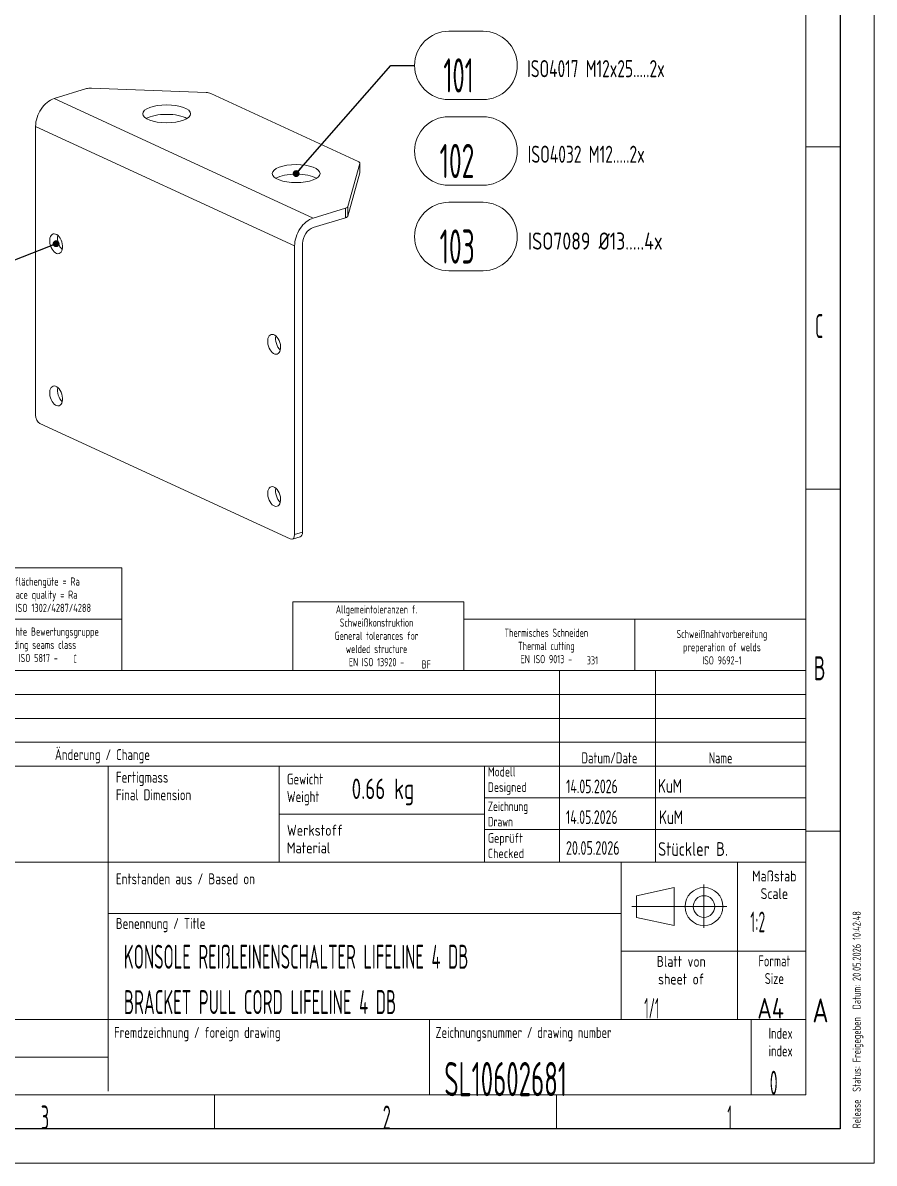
# Model space of a CAD drawing. Header units: millimetres. Extents: x 0 to 210, y 0 to 297.
# Drawn here: x 85.5 to 210, y 0 to 166.6 of the extents above; entities that cross this region are included whole.
import ezdxf
from ezdxf.lldxf.tags import DXFTag

# ---------------------------------------------------------------- set-up
doc = ezdxf.new("R2010")
doc.units = ezdxf.units.MM
doc.layers.add('1', color=7, linetype='Continuous', true_color=0xffffff)
doc.layers.add('101', color=7, linetype='Continuous', true_color=0xffffff)
doc.styles.add('iso-1', font='isocp.shx')
tags = doc.linetypes.add('DASHDOT', pattern=[70, 31, -13, 13, -13]).pattern_tags.tags
tags[10:11] = [DXFTag(74, 4), DXFTag(75, 0), DXFTag(340, '0'), DXFTag(46, 0.0), DXFTag(50, 0.0), DXFTag(44, 0.0), DXFTag(45, 0.0)]
tags[8:9] = [DXFTag(74, 4), DXFTag(75, 0), DXFTag(340, '0'), DXFTag(46, 0.0), DXFTag(50, 0.0), DXFTag(44, 0.0), DXFTag(45, 0.0)]
tags[6:7] = [DXFTag(74, 4), DXFTag(75, 0), DXFTag(340, '0'), DXFTag(46, 0.0), DXFTag(50, 0.0), DXFTag(44, 0.0), DXFTag(45, 0.0)]
tags[4:5] = [DXFTag(74, 4), DXFTag(75, 0), DXFTag(340, '0'), DXFTag(46, 0.0), DXFTag(50, 0.0), DXFTag(44, 0.0), DXFTag(45, 0.0)]
doc.dimstyles.get("Standard").update_dxf_attribs({"dimtxt": 0.18, "dimasz": 0.18, "dimexe": 0.18, "dimexo": 0.0625, "dimgap": 0.09, "dimtad": 0, "dimtih": 1, "dimtoh": 1, "dimdec": 4, "dimzin": 0, "dimdsep": 46, "dimtxsty": 'Standard', "dimcen": 0.09, "dimadec": 0, "dimazin": 0, "dimtfac": 1, "dimtdec": 4, "dimtofl": 0, "dimtmove": 0, "dimatfit": 3, "dimfxl": 1, "dimtolj": 1, "dimtzin": 0, "dimarcsym": 0})

# ---------------------------------------------------------------- blocks, each defined once
blk = doc.blocks.new('GROUPED_GEOM2')
at = {"layer": '1', "color": 4, "lineweight": 18}
for p, q in [((147.8, 165.4), (152.8, 165.4)), ((147.8, 155.4), (152.8, 155.4))]:
    blk.add_line(p, q, dxfattribs=at)
for centre, start, end in [((147.8, 160.4), 90, 269.9999), ((152.8, 160.4), 270, 89.9999)]:
    blk.add_arc(centre, 5, start, end, dxfattribs=at)
at = {"layer": '1', "color": 2, "linetype": 'Continuous', "lineweight": 18, "insert": (147.01, 156.44), "char_height": 5, "attachment_point": 7, "line_spacing_factor": 0.963855, "style": 'iso-1'}
blk.add_mtext('\\W0.5855;101', dxfattribs=at)
blk = doc.blocks.new('GROUPED_GEOM3')
at = {"layer": '1', "color": 4, "lineweight": 18}
for p, q in [((147.8, 152.9), (152.8, 152.9)), ((147.8, 142.9), (152.8, 142.9))]:
    blk.add_line(p, q, dxfattribs=at)
for centre, start, end in [((147.8, 147.9), 90, 269.9999), ((152.8, 147.9), 270, 89.9999)]:
    blk.add_arc(centre, 5, start, end, dxfattribs=at)
at = {"layer": '1', "color": 2, "linetype": 'Continuous', "lineweight": 18, "insert": (146.46, 143.94), "char_height": 5, "attachment_point": 7, "line_spacing_factor": 0.963855, "style": 'iso-1'}
blk.add_mtext('\\W0.6044;102', dxfattribs=at)
blk = doc.blocks.new('GROUPED_GEOM7')
at = {"layer": '1', "color": 4, "lineweight": 18}
for p, q in [((147.8, 140.4), (152.8, 140.4)), ((147.8, 130.4), (152.8, 130.4))]:
    blk.add_line(p, q, dxfattribs=at)
for centre, start, end in [((147.8, 135.4), 90, 269.9999), ((152.8, 135.4), 270, 89.9999)]:
    blk.add_arc(centre, 5, start, end, dxfattribs=at)
at = {"layer": '1', "color": 2, "linetype": 'Continuous', "lineweight": 18, "insert": (146.46, 131.44), "char_height": 5, "attachment_point": 7, "line_spacing_factor": 0.963855, "style": 'iso-1'}
blk.add_mtext('\\W0.6044;103', dxfattribs=at)
blk = doc.blocks.new('DIN_EN_ISO1302_A2', base_point=(75, 79.5))
at = {"layer": '1', "color": 4, "linetype": 'Continuous', "lineweight": 18}
for p, q in [((75, 87), (75, 79.5)), ((100, 87), (75, 87)), ((100, 79.5), (100, 87)), ((75, 79.5), (100, 79.5))]:
    blk.add_line(p, q, dxfattribs=at)
at = {"layer": '1', "color": 1, "linetype": 'Continuous', "lineweight": 13, "insert": (87.8, 80.54), "char_height": 1.2, "attachment_point": 8, "line_spacing_factor": 0.963855, "style": 'iso-1'}
blk.add_mtext('\\W0.8226;Oberflächengüte = Ra\\Psurface quality = Ra\\PDIN EN ISO 1302/4287/4288', dxfattribs=at)
blk = doc.blocks.new('ISO5817', base_point=(75, 72))
at = {"layer": '1', "color": 4, "linetype": 'Continuous', "lineweight": 18}
for p, q in [((75, 79.5), (100, 79.5)), ((75, 79.5), (75, 72)), ((100, 79.5), (100, 72)), ((75, 72), (100, 72))]:
    blk.add_line(p, q, dxfattribs=at)
at = {"layer": '1', "color": 1, "linetype": 'Continuous', "lineweight": 13, "insert": (87.77, 73.22), "char_height": 1.2, "attachment_point": 8, "line_spacing_factor": 0.963855, "style": 'iso-1'}
blk.add_mtext('\\W0.7101;Schweißnähte Bewertungsgruppe\\PWelding seams class\\PISO 5817 -', dxfattribs=at)
at = {"layer": '1', "color": 3, "linetype": 'Continuous', "lineweight": 13, "insert": (92.9, 73.08), "char_height": 1.2, "attachment_point": 7, "line_spacing_factor": 0.963855, "style": 'iso-1'}
blk.add_mtext('\\W0.5104;C', dxfattribs=at)
blk = doc.blocks.new('ISO13920 - Allg_Tol_ f_ Schweißkonst_', base_point=(125, 72))
at = {"layer": '1', "color": 4, "linetype": 'Continuous', "lineweight": 18}
for p, q in [((125, 82), (150, 82)), ((125, 82), (125, 72)), ((150, 82), (150, 72)), ((125, 72), (150, 72))]:
    blk.add_line(p, q, dxfattribs=at)
at = {"layer": '1', "color": 1, "linetype": 'Continuous', "lineweight": 13, "insert": (137.23, 72.61), "char_height": 1.2, "attachment_point": 8, "line_spacing_factor": 0.963855, "style": 'iso-1'}
blk.add_mtext('\\W0.6988;Allgemeintoleranzen f.\\PSchweißkonstruktion\\PGeneral tolerances for\\Pwelded structure\\PEN ISO 13920 -', dxfattribs=at)
at = {"layer": '1', "color": 3, "linetype": 'Continuous', "lineweight": 13, "insert": (143.83, 72.28), "char_height": 1.2, "attachment_point": 7, "line_spacing_factor": 0.963855, "style": 'iso-1'}
blk.add_mtext('\\W0.6994;BF', dxfattribs=at)
blk = doc.blocks.new('ISO13920 - Allg_ Tol_ f_ Schweißkonst_ [SBM]', base_point=(125, 72))
at = {"layer": '1', "color": 18, "linetype": 'Continuous', "lineweight": 13}
blk.add_blockref('ISO13920 - Allg_Tol_ f_ Schweißkonst_', (125, 72), dxfattribs=at)
blk = doc.blocks.new('ISO9013 - Thermisches Schneiden', base_point=(150, 72))
at = {"layer": '1', "color": 4, "linetype": 'Continuous', "lineweight": 18}
for p, q in [((150, 79.5), (175, 79.5)), ((150, 79.5), (150, 72)), ((175, 79.5), (175, 72)), ((150, 72), (175, 72))]:
    blk.add_line(p, q, dxfattribs=at)
at = {"layer": '1', "color": 1, "linetype": 'Continuous', "lineweight": 13, "insert": (162.06, 73.05), "char_height": 1.2, "attachment_point": 8, "line_spacing_factor": 0.963855, "style": 'iso-1'}
blk.add_mtext('\\W0.6723;Thermisches Schneiden\\PThermal cutting\\PEN ISO 9013 -', dxfattribs=at)
at = {"layer": '1', "color": 3, "linetype": 'Continuous', "lineweight": 13, "insert": (167.97, 72.87), "char_height": 1.2, "attachment_point": 7, "line_spacing_factor": 0.963855, "style": 'iso-1'}
blk.add_mtext('\\W0.6756;331', dxfattribs=at)
blk = doc.blocks.new('ISO9013 - Thermisches Schneiden [SBM]', base_point=(150, 72))
at = {"layer": '1', "color": 18, "linetype": 'Continuous', "lineweight": 13}
blk.add_blockref('ISO9013 - Thermisches Schneiden', (150, 72), dxfattribs=at)
blk = doc.blocks.new('ISO9692-1', base_point=(175, 72))
at = {"layer": '1', "color": 4, "linetype": 'Continuous', "lineweight": 18}
for p, q in [((175, 79.5), (200, 79.5)), ((175, 72), (175, 79.5)), ((200, 79.5), (200, 72)), ((200, 72), (175, 72))]:
    blk.add_line(p, q, dxfattribs=at)
at = {"layer": '1', "color": 1, "linetype": 'Continuous', "lineweight": 13, "insert": (187.73, 72.87), "char_height": 1.2, "attachment_point": 8, "line_spacing_factor": 0.963855, "style": 'iso-1'}
blk.add_mtext('\\W0.7053;Schweißnahtvorbereitung\\Ppreperation of welds\\PISO 9692-1', dxfattribs=at)

msp = doc.modelspace()

# ---------------------------------------------------------------- linework, layer by layer
at = {"layer": '1', "color": 4, "linetype": 'Continuous', "lineweight": 18}
for p, q in [((210, 297), (210, 0)), ((25, 72), (200, 72)), ((200, 72), (200, 10)), ((25, 58), (200, 58)), ((25, 58), (98, 58)), ((98, 58), (98, 10.5)), ((98, 44), (98, 58)), ((153, 58), (153, 44)), ((25, 44), (200, 44)), ((98, 44), (25, 44)), ((173, 44), (173, 21)), ((175.22, 39.08), (180.76, 40.27)), ((180.76, 34.73), (180.76, 40.27)), ((175.22, 35.92), (175.22, 39.08)), ((98, 36.5), (173, 36.5)), ((175.22, 35.92), (180.76, 34.73)), ((25, 21), (200, 21)), ((145, 21), (145, 10)), ((25, 10), (200, 10)), ((210, 0), (0, 0))]:
    msp.add_line(p, q, dxfattribs=at)
at = {"layer": '1', "color": 4, "linetype": 'Continuous', "lineweight": 25}
for p, q in [((205, 292), (205, 5)), ((205, 5), (20, 5))]:
    msp.add_line(p, q, dxfattribs=at)
at = {"layer": '1', "color": 1, "linetype": 'Continuous', "lineweight": 13}
for p, q in [((200, 10), (200, 287)), ((205, 148.5), (200, 148.5)), ((205, 98.5), (200, 98.5)), ((164, 72), (164, 44)), ((178, 72), (178, 44)), ((25, 68.5), (200, 68.5)), ((25, 65), (200, 65)), ((25, 61.5), (200, 61.5)), ((123, 58), (123, 44)), ((153, 53.37), (200, 53.37)), ((153, 51), (123, 51)), ((153, 48.74), (200, 48.74)), ((205, 48.5), (200, 48.5)), ((190, 44), (190, 21)), ((173, 31), (200, 31)), ((192, 21), (192, 10)), ((25, 15.5), (98, 15.5)), ((25, 10), (200, 10)), ((113.56, 10), (113.56, 5)), ((163.56, 10), (163.56, 5))]:
    msp.add_line(p, q, dxfattribs=at)
at = {"layer": '1', "color": 1, "linetype": 'DASHDOT', "lineweight": 13}
for p, q in [((185.11, 34.38), (185.11, 40.73)), ((174.57, 37.5), (188.43, 37.5))]:
    msp.add_line(p, q, dxfattribs=at)
at = {"layer": '1', "color": 4, "linetype": 'Continuous', "lineweight": 18}
for radius in [2.77, 1.58]:
    msp.add_circle((185.11, 37.5), radius, dxfattribs=at)
at = {"layer": '101', "color": 7, "linetype": 'Continuous', "lineweight": 18}
for p, q in [((94.82, 157.01), (90.1, 155.57)), ((112.31, 156.45), (95.55, 157.09)), ((134.55, 146.36), (112.98, 156.31)), ((87.38, 151.49), (87.38, 109.32)), ((133.05, 139.79), (134.77, 146.08)), ((134.78, 144.73), (134.78, 146.12)), ((134.77, 144.69), (133.05, 138.4)), ((132.69, 139.54), (127.97, 138.1)), ((127.97, 136.71), (132.69, 138.15)), ((125.25, 134.02), (125.25, 91.85)), ((126.42, 92.21), (126.42, 134.38)), ((124.62, 91.22), (88.01, 108.1)), ((124.92, 91.19), (126.08, 91.54))]:
    msp.add_line(p, q, dxfattribs=at)
at = {"layer": '101', "color": 6, "linetype": 'Continuous', "lineweight": 13}
for p, q in [((127.97, 138.1), (90.1, 155.57)), ((125.25, 134.02), (87.38, 151.49)), ((134.77, 144.69), (134.77, 146.08)), ((132.69, 138.15), (132.69, 139.54)), ((133.05, 139.79), (133.05, 138.4)), ((125.25, 91.85), (126.42, 92.21))]:
    msp.add_line(p, q, dxfattribs=at)
at = {"layer": '101', "color": 7, "linetype": 'Continuous', "lineweight": 18}
for centre, major_axis, ratio, start_param, end_param in [((95.45, 156.72), (-1, 0), 0.375419, 4.610115, 5.395513), ((90.1, 152.32), (1.47, 3.18), 0.718873, 0.57051, 2.141307), ((112.21, 156.07), (-1, 0), 0.375419, 3.824717, 4.610115), ((106.54, 151.94), (-3.5, 0), 0.375419, 3.699151, 5.725675), ((133.78, 146.12), (-1, 0), 0.375419, 3.039318, 3.824717), ((125.48, 143.21), (-3.5, 0), 0.375419, 3.699151, 5.725675), ((133.78, 144.73), (1, 0), 0.375419, 6.180911, 6.283197), ((132.06, 139.83), (-1, 0), 0.375419, 2.25392, 3.039318), ((132.06, 138.44), (1, 0), 0.375419, 5.395513, 6.180911), ((127.97, 134.85), (1.47, 3.18), 0.718873, 0.57051, 2.141307), ((127.97, 134.85), (-0.84, -1.82), 0.718873, 3.712103, 5.282899), ((91.54, 134.71), (0.44, -1.43), 0.585049, 3.907333, 5.517399), ((123.42, 120.01), (0.44, -1.43), 0.585049, 3.907333, 5.517399), ((91.54, 112.47), (0.44, -1.43), 0.585049, 3.907333, 5.517399), ((88.01, 109.03), (0.292, -0.956), 0.585049, 4.231114, 5.80191), ((123.42, 97.76), (0.44, -1.43), 0.585049, 3.907333, 5.517399), ((124.62, 92.14), (0.292, -0.956), 0.585049, 5.80191, 7.372706), ((125.79, 92.5), (-0.292, 0.956), 0.585049, 3.141595, 4.231114)]:
    msp.add_ellipse(centre, major_axis=major_axis, ratio=ratio, start_param=start_param, end_param=end_param, dxfattribs=at)
for centre, major_axis, ratio in [((106.54, 153.33), (3.5, 0), 0.375419), ((125.48, 144.6), (3.5, 0), 0.375419), ((90.38, 134.35), (-0.44, 1.43), 0.585049), ((122.26, 119.65), (-0.44, 1.43), 0.585049), ((90.38, 112.11), (-0.44, 1.43), 0.585049), ((122.26, 97.41), (-0.44, 1.43), 0.585049)]:
    msp.add_ellipse(centre, major_axis=major_axis, ratio=ratio, dxfattribs=at)

# ---------------------------------------------------------------- block references
at = {"layer": '1', "color": 4, "linetype": 'Continuous', "lineweight": 18}
for name in ['GROUPED_GEOM2', 'GROUPED_GEOM3', 'GROUPED_GEOM7']:
    msp.add_blockref(name, (0, 0), dxfattribs=at)
at = {"layer": '1', "color": 3, "linetype": 'Continuous', "lineweight": 13}
for name, p in [('DIN_EN_ISO1302_A2', (75, 79.5)), ('ISO5817', (75, 72)), ('ISO9692-1', (175, 72))]:
    msp.add_blockref(name, p, dxfattribs=at)
at = {"layer": '1', "color": 18, "linetype": 'Continuous', "lineweight": 13}
for name, p in [('ISO13920 - Allg_ Tol_ f_ Schweißkonst_ [SBM]', (125, 72)), ('ISO9013 - Thermisches Schneiden [SBM]', (150, 72))]:
    msp.add_blockref(name, p, dxfattribs=at)

# ---------------------------------------------------------------- texts
at = {"layer": '1', "color": 3, "linetype": 'Continuous', "lineweight": 18, "attachment_point": 7, "line_spacing_factor": 0.963855, "style": 'iso-1'}
for s, insert, char_height in [('\\W0.7263;ISO4017 M12x25.....2x', (159.25, 158.68), 2.5), ('\\W0.7309;ISO4032 M12.....2x', (159.33, 146.17), 2.5), ('\\W0.8382;ISO7089 %%c13.....4x', (159.37, 133.49), 2.5), ('\\W0.5469; ', (164.75, 68.82), 2), ('\\W0.5469; ', (178.72, 68.82), 2), ('\\W0.5469; ', (164.75, 65.32), 2), ('\\W0.5469; ', (178.72, 65.32), 2), ('\\W0.5469; ', (164.77, 61.82), 2), ('\\W0.5469; ', (178.74, 61.82), 2), ('\\W0.7496;0.66 kg', (133.6, 52.3), 3), ('\\W0.6970;14.05.2026', (164.95, 54.06), 2), ('\\W0.7711;KuM', (178.4, 54.12), 2), ('\\W0.6970;14.05.2026', (164.93, 49.56), 2), ('\\W0.7711;KuM', (178.55, 49.55), 2), ('\\W1.0000;', (99.29, 47.1), 3), ('\\W0.7100;20.05.2026', (164.93, 45.06), 2), ('\\W0.8318;Stückler B.', (178.4, 44.91), 2), ('\\W1.0000;', (135.47, 45.16), 3), ('\\W1.0000;', (99.14, 37.38), 2), ('\\W0.5376;1:2', (191.88, 33.75), 3), ('\\W0.5526;KONSOLE REIßLEINENSCHALTER LIFELINE 4 DB', (100.29, 28.41), 3.5), ('\\W0.5469; ', (190.78, 31.32), 1.6), ('\\W0.5563;BRACKET PULL CORD LIFELINE 4 DB', (100.29, 21.78), 3.5), ('\\W0.4767;1/1', (176.38, 21.13), 3), ('\\W0.8750;A4', (192.91, 21.13), 3), ('\\W1.0000;', (100.14, 10.94), 3.5)]:
    msp.add_mtext(s, dxfattribs=dict(at, insert=insert, char_height=char_height))
at = {"layer": '1', "color": 1, "linetype": 'Continuous', "lineweight": 13, "char_height": 3.5, "attachment_point": 7, "line_spacing_factor": 0.963855, "style": 'iso-1'}
for s, insert in [('\\W0.5104;C', (201.37, 120.57)), ('\\W0.6380;B', (201.17, 70.57)), ('\\W0.8300;A', (200.97, 20.57)), ('\\W0.5404;3', (88.15, 4.93)), ('\\W0.5404;2', (138.15, 4.93)), ('\\W0.4176;1', (188.54, 4.93))]:
    msp.add_mtext(s, dxfattribs=dict(at, insert=insert))
at = {"layer": '1', "color": 1, "linetype": 'Continuous', "lineweight": 18, "line_spacing_factor": 0.963855, "style": 'iso-1'}
for s, insert, char_height, attachment_point in [('\\W0.7926;Änderung / Change', (97.15, 58.42), 1.6, 8), ('\\W0.7858;Datum/Date', (171.28, 58.42), 1.6, 8), ('\\W0.7402;Name', (185.82, 58.42), 1.6, 7), ('\\W0.8066;Fertigmass\\PFinal Dimension', (99.12, 53.03), 1.6, 7), ('\\W0.7977;Gewicht\\PWeight', (124.12, 52.28), 1.6, 7), ('\\W0.8167;Modell\\PDesigned', (153.5, 53.83), 1.4, 7), ('\\W0.7727;Zeichnung\\PDrawn', (153.5, 49.2), 1.4, 7), ('\\W0.8966;Werkstoff\\PMaterial', (124.12, 45.28), 1.6, 7), ('\\W0.8514;Geprüft\\PChecked', (153.5, 44.57), 1.4, 7), ('\\W0.8189;Entstanden aus / Based on', (99.12, 40.75), 1.6, 7), ('\\W0.8715;Maßstab\\PScale\\Fisocp.shx;', (195.4, 38.59), 1.6, 8), ('\\W0.8002;Benennung / Title', (99.12, 33.75), 1.6, 7), ('\\W0.8719;Blatt von\\Psheet of', (181.78, 26.11), 1.6, 8), ('\\W0.7767;Format\\PSize', (195.4, 26.18), 1.6, 8), ('\\W0.7882;Fremdzeichnung / foreign drawing', (98.86, 17.82), 1.6, 7), ('\\W0.7721;Zeichnungsnummer / drawing number', (145.86, 17.82), 1.6, 7), ('\\W0.7656;Index\\Pindex', (196.32, 15.61), 1.6, 8)]:
    msp.add_mtext(s, dxfattribs=dict(at, insert=insert, char_height=char_height, attachment_point=attachment_point))
at = {"layer": '1', "color": 1, "linetype": 'Continuous', "lineweight": 13, "insert": (208.4, 5.09), "char_height": 1.2, "attachment_point": 7, "rotation": 90, "line_spacing_factor": 0.963855, "style": 'iso-1'}
msp.add_mtext('\\W0.7948;Release  Status: Freigegeben  Datum: 20.05.2026 10:42:48', dxfattribs=at)
at = {"layer": '1', "color": 3, "linetype": 'Continuous', "lineweight": 25, "attachment_point": 7, "line_spacing_factor": 0.963855, "style": 'iso-1'}
for s, insert, char_height in [('\\W0.5899;SL10602681', (147.14, 9.79), 5), ('\\W0.5404;0', (194.72, 10.01), 3.5)]:
    msp.add_mtext(s, dxfattribs=dict(at, insert=insert, char_height=char_height))

# ---------------------------------------------------------------- leaders
at = {"layer": '1', "color": 3, "linetype": 'Continuous', "lineweight": 13}
for points in [[(125.48, 144.6), (139.3, 160.4), (142.8, 160.4)], [(90.38, 134.35), (79.63, 130.15), (76.13, 130.15)]]:
    msp.add_leader(points, dimstyle='Standard', override={"dimasz": 1, "dimldrblk": 'Dot'}, dxfattribs=at)

doc.saveas('drawing.dxf')
